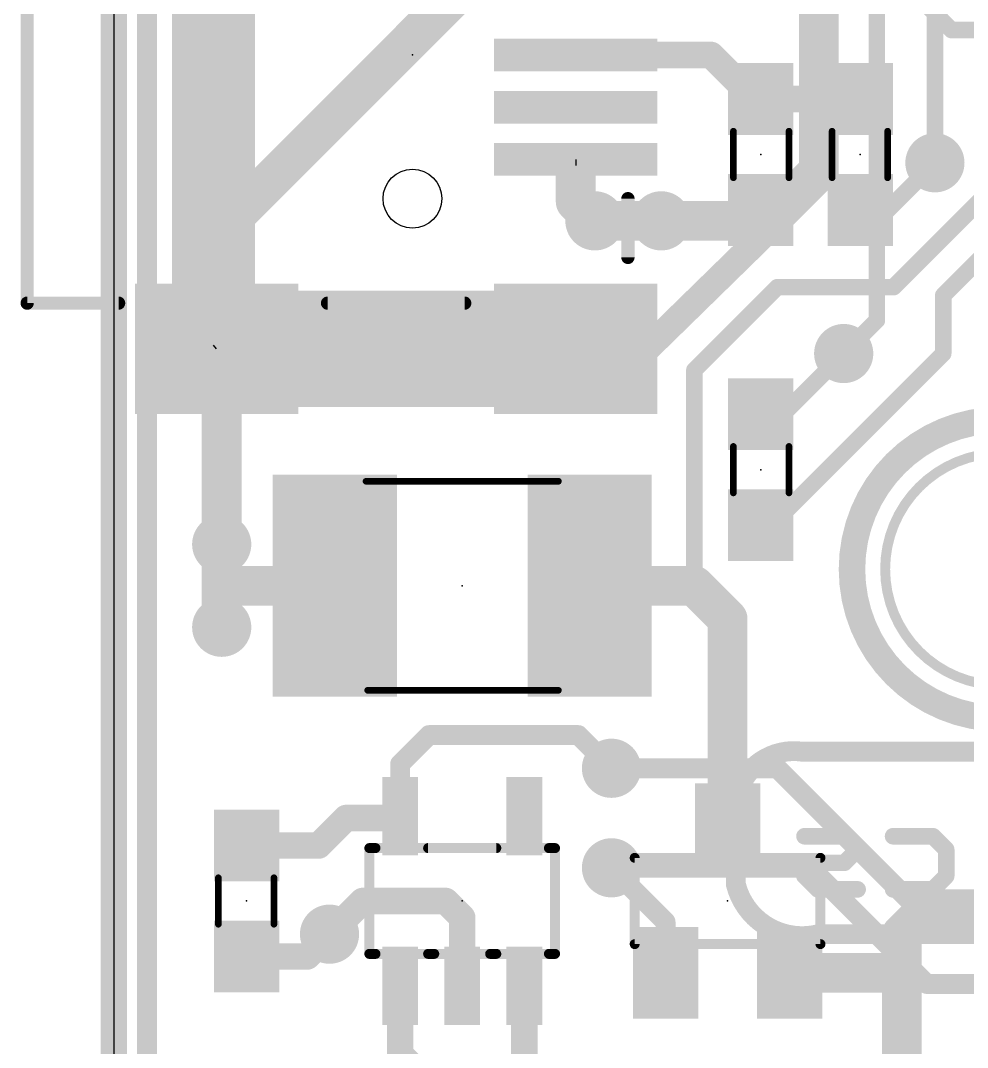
# Model space of a CAD drawing. Extents: x -0.08 to 2.71, y -0.01 to 2.11.
# Drawn here: x -0.056 to 0.515, y 0.902 to 1.521 of the extents above; entities that cross this region are included whole.
import ezdxf

# ---------------------------------------------------------------- set-up
doc = ezdxf.new("R2010")
doc.units = 0
for name, color, linetype in [('1', 14, 'CONTINUOUS'), ('16', 174, 'CONTINUOUS'), ('18', 94, 'CONTINUOUS'), ('19', 54, 'CONTINUOUS'), ('20', 178, 'CONTINUOUS'), ('21', 251, 'CONTINUOUS'), ('22', 2, 'CONTINUOUS'), ('23', 178, 'CONTINUOUS'), ('51', 54, 'CONTINUOUS')]:
    doc.layers.add(name, color=color, linetype=linetype)

# ---------------------------------------------------------------- blocks, each defined once
blk = doc.blocks.new('RECT')
blk.add_solid([(-0.5, -0.5), (0.5, -0.5), (-0.5, 0.5), (0.5, 0.5)])
blk = doc.blocks.new('ROUNDV')
at = {"const_width": 0.5}
blk.add_lwpolyline([(0, -0.25, 1), (0, 0.25, 1), (0, -0.25)], format="xyb", dxfattribs=at)

msp = doc.modelspace()

# ---------------------------------------------------------------- linework, layer by layer
at = {"layer": '1'}
for points, const_width in [([(0, 0.1), (0, 2)], 0.016), ([(0.06, 1.325), (0.06, 1.675)], 0.05), ([(0.49, 1.53), (0.505, 1.515)], 0.01), ([(0.505, 1.515), (0.535, 1.515)], 0.01), ([(0.278425, 1.5), (0.36, 1.5)], 0.016), ([(0.36, 1.5), (0.386535, 1.473465)], 0.016), ([(0.386535, 1.473465), (0.39, 1.473465)], 0.016), ([(0.39, 1.473465), (0.45, 1.473465)], 0.016), ([(0.278425, 1.411575), (0.278425, 1.433425)], 0.024), ([(0.466535, 1.406535), (0.495, 1.435)], 0.01), ([(0.47, 1.36), (0.53, 1.42)], 0.01), ([(0.567, 1.422), (0.5, 1.355)], 0.01), ([(0.29, 1.4), (0.278425, 1.411575)], 0.024), ([(0.29, 1.4), (0.33, 1.4)], 0.024), ([(0.39, 1.39), (0.39, 1.406535)], 0.016), ([(0.45, 1.406535), (0.466535, 1.406535)], 0.01), ([(0.321299, 1.322835), (0.39, 1.39)], 0.016), ([(0.35, 1.31), (0.4, 1.36)], 0.01), ([(0.4, 1.36), (0.47, 1.36)], 0.01), ([(0.06189, 1.322835), (0.278425, 1.322835)], 0.07), ([(0.5, 1.355), (0.5, 1.32)], 0.01), ([(0.278425, 1.322835), (0.321299, 1.322835)], 0.016), ([(0.5, 1.32), (0.396535, 1.216535)], 0.01), ([(0.403465, 1.283465), (0.44, 1.32)], 0.01), ([(0.35, 1.18), (0.35, 1.31)], 0.01), ([(0.39, 1.283465), (0.403465, 1.283465)], 0.01), ([(0.396535, 1.216535), (0.39, 1.216535)], 0.01), ([(0.065, 1.18), (0.065, 1.205)], 0.024), ([(0.065, 1.18), (0.133228, 1.18)], 0.024), ([(0.065, 1.155), (0.065, 1.18)], 0.024), ([(0.286772, 1.18), (0.35, 1.18)], 0.024), ([(0.35, 1.18), (0.37, 1.16)], 0.024), ([(0.37, 1.16), (0.37, 1.033307)], 0.024), ([(0.172598, 1.072598), (0.19, 1.09)], 0.012), ([(0.19, 1.09), (0.28, 1.09)], 0.012), ([(0.28, 1.09), (0.3, 1.07)], 0.012), ([(0.172598, 1.041181), (0.172598, 1.072598)], 0.012), ([(0.123465, 1.023465), (0.14, 1.04)], 0.016), ([(0.14, 1.04), (0.171417, 1.04)], 0.016), ([(0.171417, 1.04), (0.172598, 1.041181)], 0.016), ([(0.08, 1.023465), (0.123465, 1.023465)], 0.016), ([(0.332598, 0.977402), (0.3, 1.01)], 0.012), ([(0.13, 0.97), (0.15, 0.99)], 0.016), ([(0.15, 0.99), (0.2, 0.99)], 0.016), ([(0.2, 0.99), (0.21, 0.98)], 0.016), ([(0.475, 0.97), (0.49, 0.985)], 0.024), ([(0.49, 0.985), (0.79, 0.985)], 0.024), ([(0.21, 0.98), (0.21, 0.938819)], 0.016), ([(0.332598, 0.946693), (0.332598, 0.977402)], 0.012), ([(0.475, 0.95), (0.475, 0.97)], 0.024), ([(0.116535, 0.956535), (0.13, 0.97)], 0.016), ([(0.08, 0.956535), (0.116535, 0.956535)], 0.016), ([(0.475, 0.89), (0.475, 0.95)], 0.024), ([(0.471693, 0.946693), (0.407402, 0.946693)], 0.024), ([(0.475, 0.95), (0.471693, 0.946693)], 0.01), ([(0.172598, 0.897402), (0.172598, 0.938819)], 0.016), ([(0.247402, 0.892402), (0.247402, 0.938819)], 0.016), ([(0.18, 0.89), (0.172598, 0.897402)], 0.016), ([(0.475, 0.85), (0.475, 0.89)], 0.024)]:
    msp.add_lwpolyline(points, dxfattribs=dict(at, const_width=const_width))
for points, const_width in [([(0.505, 1.5175, 1), (0.505, 1.5125)], 0.005), ([(0.503232, 1.513232, 1), (0.506768, 1.516768)], 0.005), ([(0.278425, 1.504, 1), (0.278425, 1.496)], 0.008), ([(0.362828, 1.502828, 1), (0.357172, 1.497172)], 0.008), ([(0.36, 1.496, 1), (0.36, 1.504)], 0.008), ([(0.386535, 1.477465, 1), (0.386535, 1.469465)], 0.008), ([(0.383707, 1.470636, 1), (0.389364, 1.476293)], 0.008), ([(0.39, 1.477465, 1), (0.39, 1.469465)], 0.008), ([(0.39, 1.469465, 1), (0.39, 1.477465)], 0.008), ([(0.45, 1.469465, 1), (0.45, 1.477465)], 0.008), ([(0.284425, 1.433425, 1), (0.272425, 1.433425)], 0.012), ([(0.496768, 1.433232, 1), (0.493232, 1.436768)], 0.005), ([(0.282668, 1.415817, 1), (0.274183, 1.407332)], 0.012), ([(0.272425, 1.411575, 1), (0.284425, 1.411575)], 0.012), ([(0.29, 1.406, 1), (0.29, 1.394)], 0.012), ([(0.33, 1.394, 1), (0.33, 1.406)], 0.012), ([(0.394, 1.406535, 1), (0.386, 1.406535)], 0.008), ([(0.45, 1.409035, 1), (0.45, 1.404035)], 0.005), ([(0.466535, 1.404035, 1), (0.466535, 1.409035)], 0.005), ([(0.285757, 1.395757, 1), (0.294243, 1.404243)], 0.012), ([(0.464768, 1.408303, 1), (0.468303, 1.404768)], 0.005), ([(0.386, 1.39, 1), (0.394, 1.39)], 0.008), ([(0.392796, 1.38714, 1), (0.387204, 1.39286)], 0.008), ([(0.4, 1.3625, 1), (0.4, 1.3575)], 0.005), ([(0.401768, 1.358232, 1), (0.398232, 1.361768)], 0.005), ([(0.468232, 1.361768, 1), (0.471768, 1.358232)], 0.005), ([(0.47, 1.3575, 1), (0.47, 1.3625)], 0.005), ([(0.06189, 1.340335, 1), (0.06189, 1.305335)], 0.035), ([(0.278425, 1.305335, 1), (0.278425, 1.340335)], 0.035), ([(0.5025, 1.355, 1), (0.4975, 1.355)], 0.005), ([(0.498232, 1.356768, 1), (0.501768, 1.353232)], 0.005), ([(0.0475, 1.325, 1), (0.0725, 1.325)], 0.025), ([(0.278425, 1.326835, 1), (0.278425, 1.318835)], 0.008), ([(0.318503, 1.325695, 1), (0.324095, 1.319974)], 0.008), ([(0.321299, 1.318835, 1), (0.321299, 1.326835)], 0.008), ([(0.441768, 1.318232, 1), (0.438232, 1.321768)], 0.005), ([(0.501768, 1.318232, 1), (0.498232, 1.321768)], 0.005), ([(0.4975, 1.32, 1), (0.5025, 1.32)], 0.005), ([(0.3525, 1.31, 1), (0.3475, 1.31)], 0.005), ([(0.348232, 1.311768, 1), (0.351768, 1.308232)], 0.005), ([(0.39, 1.285965, 1), (0.39, 1.280965)], 0.005), ([(0.401697, 1.285232, 1), (0.405232, 1.281697)], 0.005), ([(0.403465, 1.280965, 1), (0.403465, 1.285965)], 0.005), ([(0.39, 1.219035, 1), (0.39, 1.214035)], 0.005), ([(0.394768, 1.218303, 1), (0.398303, 1.214768)], 0.005), ([(0.396535, 1.214035, 1), (0.396535, 1.219035)], 0.005), ([(0.071, 1.205, 1), (0.059, 1.205)], 0.012), ([(0.065, 1.186, 1), (0.065, 1.174)], 0.012), ([(0.071, 1.18, 1), (0.059, 1.18)], 0.012), ([(0.133228, 1.174, 1), (0.133228, 1.186)], 0.012), ([(0.286772, 1.186, 1), (0.286772, 1.174)], 0.012), ([(0.354243, 1.184243, 1), (0.345757, 1.175757)], 0.012), ([(0.35, 1.174, 1), (0.35, 1.186)], 0.012), ([(0.059, 1.18, 1), (0.071, 1.18)], 0.012), ([(0.3475, 1.18, 1), (0.3525, 1.18)], 0.005), ([(0.376, 1.16, 1), (0.364, 1.16)], 0.012), ([(0.365757, 1.155757, 1), (0.374243, 1.164243)], 0.012), ([(0.059, 1.155, 1), (0.071, 1.155)], 0.012), ([(0.19, 1.093, 1), (0.19, 1.087)], 0.006), ([(0.192121, 1.087879, 1), (0.187879, 1.092121)], 0.006), ([(0.282121, 1.092121, 1), (0.277879, 1.087879)], 0.006), ([(0.28, 1.087, 1), (0.28, 1.093)], 0.006), ([(0.175598, 1.072598, 1), (0.169598, 1.072598)], 0.006), ([(0.170477, 1.07472, 1), (0.17472, 1.070477)], 0.006), ([(0.297879, 1.067879, 1), (0.302121, 1.072121)], 0.006), ([(0.14, 1.044, 1), (0.14, 1.036)], 0.008), ([(0.142828, 1.037172, 1), (0.137172, 1.042828)], 0.008), ([(0.168589, 1.042828, 1), (0.174246, 1.037172)], 0.008), ([(0.175427, 1.038353, 1), (0.16977, 1.04401)], 0.008), ([(0.171417, 1.036, 1), (0.171417, 1.044)], 0.008), ([(0.169598, 1.041181, 1), (0.175598, 1.041181)], 0.006), ([(0.364, 1.033307, 1), (0.376, 1.033307)], 0.012), ([(0.08, 1.027465, 1), (0.08, 1.019465)], 0.008), ([(0.120636, 1.026293, 1), (0.126293, 1.020636)], 0.008), ([(0.123465, 1.019465, 1), (0.123465, 1.027465)], 0.008), ([(0.302121, 1.012121, 1), (0.297879, 1.007879)], 0.006), ([(0.15, 0.994, 1), (0.15, 0.986)], 0.008), ([(0.152828, 0.987172, 1), (0.147172, 0.992828)], 0.008), ([(0.202828, 0.992828, 1), (0.197172, 0.987172)], 0.008), ([(0.2, 0.986, 1), (0.2, 0.994)], 0.008), ([(0.49, 0.991, 1), (0.49, 0.979)], 0.012), ([(0.494243, 0.980757, 1), (0.485757, 0.989243)], 0.012), ([(0.214, 0.98, 1), (0.206, 0.98)], 0.008), ([(0.207172, 0.977172, 1), (0.212828, 0.982828)], 0.008), ([(0.335598, 0.977402, 1), (0.329598, 0.977402)], 0.006), ([(0.330477, 0.97528, 1), (0.33472, 0.979523)], 0.006), ([(0.470757, 0.974243, 1), (0.479243, 0.965757)], 0.012), ([(0.481, 0.97, 1), (0.469, 0.97)], 0.012), ([(0.127172, 0.972828, 1), (0.132828, 0.967172)], 0.008), ([(0.132828, 0.967172, 1), (0.127172, 0.972828)], 0.008), ([(0.08, 0.960535, 1), (0.08, 0.952535)], 0.008), ([(0.113707, 0.959364, 1), (0.119364, 0.953707)], 0.008), ([(0.116535, 0.952535, 1), (0.116535, 0.960535)], 0.008), ([(0.481, 0.95, 1), (0.469, 0.95)], 0.012), ([(0.407402, 0.952693, 1), (0.407402, 0.940693)], 0.012), ([(0.469, 0.95, 1), (0.481, 0.95)], 0.012), ([(0.471693, 0.940693, 1), (0.471693, 0.952693)], 0.012), ([(0.476768, 0.948232, 1), (0.473232, 0.951768)], 0.005), ([(0.329598, 0.946693, 1), (0.335598, 0.946693)], 0.006), ([(0.469925, 0.948461, 1), (0.473461, 0.944925)], 0.005), ([(0.176598, 0.938819, 1), (0.168598, 0.938819)], 0.008), ([(0.206, 0.938819, 1), (0.214, 0.938819)], 0.008), ([(0.251402, 0.938819, 1), (0.243402, 0.938819)], 0.008), ([(0.175427, 0.90023, 1), (0.16977, 0.894573)], 0.008), ([(0.481, 0.89, 1), (0.469, 0.89)], 0.012)]:
    msp.add_lwpolyline(points, format="xyb", dxfattribs=dict(at, const_width=const_width))
at = {"layer": '16'}
for points, const_width in [([(0, 0.1), (0, 2)], 0.016), ([(0.065, 1.395), (0.27, 1.6)], 0.024), ([(0.425, 1.43), (0.425, 1.57)], 0.024), ([(0.46, 1.34), (0.46, 1.55)], 0.01), ([(0.495, 1.524), (0.523, 1.552)], 0.01), ([(0.495, 1.435), (0.495, 1.524)], 0.01), ([(0.395, 1.4), (0.425, 1.43)], 0.024), ([(0.29, 1.4), (0.395, 1.4)], 0.024), ([(0.065, 1.155), (0.065, 1.395)], 0.024), ([(0.44, 1.32), (0.46, 1.34)], 0.01), ([(0.3, 1.07), (0.4, 1.07)], 0.012), ([(0.4, 1.07), (0.5, 0.97)], 0.012), ([(0.3, 1.01), (0.42, 1.01)], 0.012), ([(0.42, 1.01), (0.49, 0.94)], 0.012), ([(0.5, 0.97), (0.785, 0.97)], 0.012), ([(0.49, 0.94), (0.75, 0.94)], 0.012)]:
    msp.add_lwpolyline(points, dxfattribs=dict(at, const_width=const_width))
for points, const_width in [([(0.493232, 1.525768, 1), (0.496768, 1.522232)], 0.005), ([(0.429243, 1.425757, 1), (0.420757, 1.434243)], 0.012), ([(0.4925, 1.435, 1), (0.4975, 1.435)], 0.005), ([(0.419, 1.43, 1), (0.431, 1.43)], 0.012), ([(0.29, 1.406, 1), (0.29, 1.394)], 0.012), ([(0.395, 1.394, 1), (0.395, 1.406)], 0.012), ([(0.060757, 1.399243, 1), (0.069243, 1.390757)], 0.012), ([(0.071, 1.395, 1), (0.059, 1.395)], 0.012), ([(0.390757, 1.404243, 1), (0.399243, 1.395757)], 0.012), ([(0.461768, 1.338232, 1), (0.458232, 1.341768)], 0.005), ([(0.4575, 1.34, 1), (0.4625, 1.34)], 0.005), ([(0.438232, 1.321768, 1), (0.441768, 1.318232)], 0.005), ([(0.059, 1.155, 1), (0.071, 1.155)], 0.012), ([(0.3, 1.073, 1), (0.3, 1.067)], 0.006), ([(0.402121, 1.072121, 1), (0.397879, 1.067879)], 0.006), ([(0.4, 1.067, 1), (0.4, 1.073)], 0.006), ([(0.3, 1.013, 1), (0.3, 1.007)], 0.006), ([(0.422121, 1.012121, 1), (0.417879, 1.007879)], 0.006), ([(0.42, 1.007, 1), (0.42, 1.013)], 0.006), ([(0.5, 0.973, 1), (0.5, 0.967)], 0.006), ([(0.497879, 0.967879, 1), (0.502121, 0.972121)], 0.006), ([(0.49, 0.943, 1), (0.49, 0.937)], 0.006), ([(0.487879, 0.937879, 1), (0.492121, 0.942121)], 0.006)]:
    msp.add_lwpolyline(points, format="xyb", dxfattribs=dict(at, const_width=const_width))
at = {"layer": '19'}
for p, q in [((0.278425, 1.437008), (0.278425, 1.433425)), ((0.06189, 1.322835), (0.06, 1.325))]:
    msp.add_line(p, q, dxfattribs=at)
at = {"layer": '20'}
msp.add_line((0, 2), (0, 0.1), dxfattribs=at)
msp.add_circle((0.18, 1.413386), 0.017717, dxfattribs=at)
at = {"layer": '21'}
for points, const_width in [([(0.02, 0.1), (0.02, 1.89)], 0.012), ([(0.309921, 1.413386), (0.309921, 1.377953)], 0.008), ([(0.211496, 1.350394), (0.128819, 1.350394)], 0.008), ([(0.154016, 0.95811), (0.154016, 1.02189)], 0.006), ([(0.154016, 1.02189), (0.157717, 1.02189)], 0.006), ([(0.189449, 1.02189), (0.230551, 1.02189)], 0.006), ([(0.262283, 1.02189), (0.265984, 1.02189)], 0.006), ([(0.265984, 1.02189), (0.265984, 0.95811)], 0.006), ([(0.157717, 0.95811), (0.154016, 0.95811)], 0.006), ([(0.19315, 0.95811), (0.189449, 0.95811)], 0.006), ([(0.230551, 0.95811), (0.22685, 0.95811)], 0.006), ([(0.265984, 0.95811), (0.262283, 0.95811)], 0.006)]:
    msp.add_lwpolyline(points, dxfattribs=dict(at, const_width=const_width))
for points, const_width in [([(0.311921, 1.413386, 1), (0.307921, 1.413386)], 0.004), ([(0.307921, 1.377953, 1), (0.311921, 1.377953)], 0.004), ([(0.128819, 1.352394, 1), (0.128819, 1.348394)], 0.004), ([(0.211496, 1.348394, 1), (0.211496, 1.352394)], 0.004), ([(0.535, 1.28, 1), (0.535, 1.1)], 0.016), ([(0.535, 1.26, 1), (0.535, 1.12)], 0.006), ([(0.155516, 1.02189, 1), (0.152516, 1.02189)], 0.003), ([(0.154016, 1.02339, 1), (0.154016, 1.02039)], 0.003), ([(0.157717, 1.02039, 1), (0.157717, 1.02339)], 0.003), ([(0.189449, 1.02339, 1), (0.189449, 1.02039)], 0.003), ([(0.230551, 1.02039, 1), (0.230551, 1.02339)], 0.003), ([(0.262283, 1.02339, 1), (0.262283, 1.02039)], 0.003), ([(0.267484, 1.02189, 1), (0.264484, 1.02189)], 0.003), ([(0.265984, 1.02039, 1), (0.265984, 1.02339)], 0.003), ([(0.154016, 0.95961, 1), (0.154016, 0.95661)], 0.003), ([(0.152516, 0.95811, 1), (0.155516, 0.95811)], 0.003), ([(0.157717, 0.95661, 1), (0.157717, 0.95961)], 0.003), ([(0.189449, 0.95961, 1), (0.189449, 0.95661)], 0.003), ([(0.19315, 0.95661, 1), (0.19315, 0.95961)], 0.003), ([(0.22685, 0.95961, 1), (0.22685, 0.95661)], 0.003), ([(0.230551, 0.95661, 1), (0.230551, 0.95961)], 0.003), ([(0.262283, 0.95961, 1), (0.262283, 0.95661)], 0.003), ([(0.264484, 0.95811, 1), (0.267484, 0.95811)], 0.003), ([(0.265984, 0.95661, 1), (0.265984, 0.95961)], 0.003)]:
    msp.add_lwpolyline(points, format="xyb", dxfattribs=dict(at, const_width=const_width))
at = {"layer": '22'}
for points, const_width in [([(0.415, 1.08, 0.414214), (0.375, 1.05)], 0.012), ([(0.415, 1.083, 1), (0.415, 1.077)], 0.006), ([(0.414576, 1.07703, 1), (0.415424, 1.08297)], 0.006), ([(0.378, 1.05, 1), (0.372, 1.05)], 0.006), ([(0.37203, 1.050424, 1), (0.37797, 1.049576)], 0.006), ([(0.416379, 1.031527, 1), (0.416379, 1.026527)], 0.005), ([(0.442167, 1.030795, 1), (0.438631, 1.02726)], 0.005), ([(0.440399, 1.026527, 1), (0.440399, 1.031527)], 0.005), ([(0.469784, 1.031527, 1), (0.469784, 1.026527)], 0.005), ([(0.495573, 1.030795, 1), (0.492037, 1.02726)], 0.005), ([(0.493805, 1.026527, 1), (0.493805, 1.031527)], 0.005), ([(0.450174, 1.019253, 1), (0.446638, 1.022788)], 0.005), ([(0.446638, 1.019253, 1), (0.450174, 1.022788)], 0.005), ([(0.504312, 1.02102, 1), (0.499312, 1.02102)], 0.005), ([(0.500044, 1.019253, 1), (0.503579, 1.022788)], 0.005), ([(0.424385, 1.015514, 1), (0.424385, 1.010514)], 0.005), ([(0.426153, 1.011246, 1), (0.422618, 1.014781)], 0.005), ([(0.438631, 1.014781, 1), (0.442167, 1.011246)], 0.005), ([(0.440399, 1.010514, 1), (0.440399, 1.015514)], 0.005), ([(0.418146, 1.006775, 1), (0.414611, 1.003239)], 0.005), ([(0.414611, 1.006775, 1), (0.418146, 1.003239)], 0.005), ([(0.503579, 1.003239, 1), (0.500044, 1.006775)], 0.005), ([(0.375, 1, 0.414214), (0.425, 0.97)], 0.012), ([(0.37791, 1.000728, 1), (0.37209, 0.999272)], 0.006), ([(0.372, 1, 1), (0.378, 1)], 0.006), ([(0.499312, 1.005007, 1), (0.504312, 1.005007)], 0.005), ([(0.424385, 0.9995, 1), (0.424385, 0.9945)], 0.005), ([(0.422618, 0.995232, 1), (0.426153, 0.998768)], 0.005), ([(0.448406, 0.9945, 1), (0.448406, 0.9995)], 0.005), ([(0.469784, 0.9995, 1), (0.469784, 0.9945)], 0.005), ([(0.492037, 0.998768, 1), (0.495573, 0.995232)], 0.005), ([(0.493805, 0.9945, 1), (0.493805, 0.9995)], 0.005), ([(0.425, 0.973, 1), (0.425, 0.967)], 0.006), ([(0.425728, 0.96709, 1), (0.424272, 0.97291)], 0.006)]:
    msp.add_lwpolyline(points, format="xyb", dxfattribs=dict(at, const_width=const_width))
for points, const_width in [([(0.895, 1.08), (0.415, 1.08)], 0.012), ([(0.375, 1.05), (0.375, 1)], 0.012), ([(0.440399, 1.029027), (0.416379, 1.029027)], 0.01), ([(0.448406, 1.02102), (0.440399, 1.029027)], 0.01), ([(0.469784, 1.029027), (0.493805, 1.029027)], 0.01), ([(0.493805, 1.029027), (0.501812, 1.02102)], 0.01), ([(0.440399, 1.013014), (0.448406, 1.02102)], 0.01), ([(0.501812, 1.02102), (0.501812, 1.005007)], 0.01), ([(0.416379, 1.005007), (0.424385, 1.013014)], 0.01), ([(0.424385, 1.013014), (0.440399, 1.013014)], 0.01), ([(0.424385, 0.997), (0.416379, 1.005007)], 0.01), ([(0.501812, 1.005007), (0.493805, 0.997)], 0.01), ([(0.448406, 0.997), (0.424385, 0.997)], 0.01), ([(0.493805, 0.997), (0.469784, 0.997)], 0.01), ([(0.885, 0.97), (0.425, 0.97)], 0.012)]:
    msp.add_lwpolyline(points, dxfattribs=dict(at, const_width=const_width))
at = {"layer": '23'}
for p in [(0.18, 1.5), (0.39, 1.44), (0.45, 1.44), (0.39, 1.25), (0.21, 1.18), (0.08, 0.99), (0.21, 0.99), (0.37, 0.99)]:
    msp.add_point(p, dxfattribs=at)
at = {"layer": '51'}
for points, const_width in [([(-0.052283, 1.649606), (-0.052283, 1.350394)], 0.008), ([(0.373504, 1.454016), (0.373504, 1.425984)], 0.004), ([(0.407008, 1.454016), (0.407008, 1.425984)], 0.004), ([(0.432992, 1.425984), (0.432992, 1.454016)], 0.004), ([(0.466496, 1.425984), (0.466496, 1.454016)], 0.004), ([(-0.052283, 1.350394), (0.002835, 1.350394)], 0.008), ([(0.373504, 1.264016), (0.373504, 1.235984)], 0.004), ([(0.407008, 1.264016), (0.407008, 1.235984)], 0.004), ([(0.152, 1.243), (0.268, 1.243)], 0.004), ([(0.153, 1.117), (0.268, 1.117)], 0.004), ([(0.154016, 1.02189), (0.265984, 1.02189)], 0.006), ([(0.314, 0.964), (0.314, 1.016)], 0.006), ([(0.314, 1.016), (0.426, 1.016)], 0.006), ([(0.426, 1.016), (0.426, 0.964)], 0.006), ([(0.062992, 0.975984), (0.062992, 1.004016)], 0.004), ([(0.096496, 0.975984), (0.096496, 1.004016)], 0.004), ([(0.426, 0.964), (0.314, 0.964)], 0.006), ([(0.265984, 0.95811), (0.154016, 0.95811)], 0.006)]:
    msp.add_lwpolyline(points, dxfattribs=dict(at, const_width=const_width))
for points, const_width in [([(0.374504, 1.454016, 1), (0.372504, 1.454016)], 0.002), ([(0.408008, 1.454016, 1), (0.406008, 1.454016)], 0.002), ([(0.433992, 1.454016, 1), (0.431992, 1.454016)], 0.002), ([(0.467496, 1.454016, 1), (0.465496, 1.454016)], 0.002), ([(0.372504, 1.425984, 1), (0.374504, 1.425984)], 0.002), ([(0.406008, 1.425984, 1), (0.408008, 1.425984)], 0.002), ([(0.431992, 1.425984, 1), (0.433992, 1.425984)], 0.002), ([(0.465496, 1.425984, 1), (0.467496, 1.425984)], 0.002), ([(-0.052283, 1.352394, 1), (-0.052283, 1.348394)], 0.004), ([(-0.054283, 1.350394, 1), (-0.050283, 1.350394)], 0.004), ([(0.002835, 1.348394, 1), (0.002835, 1.352394)], 0.004), ([(0.374504, 1.264016, 1), (0.372504, 1.264016)], 0.002), ([(0.408008, 1.264016, 1), (0.406008, 1.264016)], 0.002), ([(0.152, 1.244, 1), (0.152, 1.242)], 0.002), ([(0.268, 1.242, 1), (0.268, 1.244)], 0.002), ([(0.372504, 1.235984, 1), (0.374504, 1.235984)], 0.002), ([(0.406008, 1.235984, 1), (0.408008, 1.235984)], 0.002), ([(0.153, 1.118, 1), (0.153, 1.116)], 0.002), ([(0.268, 1.116, 1), (0.268, 1.118)], 0.002), ([(0.154016, 1.02339, 1), (0.154016, 1.02039)], 0.003), ([(0.265984, 1.02039, 1), (0.265984, 1.02339)], 0.003), ([(0.3155, 1.016, 1), (0.3125, 1.016)], 0.003), ([(0.314, 1.0175, 1), (0.314, 1.0145)], 0.003), ([(0.4275, 1.016, 1), (0.4245, 1.016)], 0.003), ([(0.426, 1.0145, 1), (0.426, 1.0175)], 0.003), ([(0.063992, 1.004016, 1), (0.061992, 1.004016)], 0.002), ([(0.097496, 1.004016, 1), (0.095496, 1.004016)], 0.002), ([(0.061992, 0.975984, 1), (0.063992, 0.975984)], 0.002), ([(0.095496, 0.975984, 1), (0.097496, 0.975984)], 0.002), ([(0.314, 0.9655, 1), (0.314, 0.9625)], 0.003), ([(0.426, 0.9625, 1), (0.426, 0.9655)], 0.003), ([(0.154016, 0.95961, 1), (0.154016, 0.95661)], 0.003), ([(0.265984, 0.95661, 1), (0.265984, 0.95961)], 0.003), ([(0.3125, 0.964, 1), (0.3155, 0.964)], 0.003), ([(0.4245, 0.964, 1), (0.4275, 0.964)], 0.003)]:
    msp.add_lwpolyline(points, format="xyb", dxfattribs=dict(at, const_width=const_width))

# ---------------------------------------------------------------- block references
at = {"layer": '1'}
for p, xscale, yscale in [((0.278425, 1.5), 0.098425, 0.019685), ((0.278425, 1.468504), 0.098425, 0.019685), ((0.278425, 1.437008), 0.098425, 0.019685), ((0.06189, 1.322835), 0.098425, 0.07874), ((0.278425, 1.322835), 0.098425, 0.07874), ((0.133228, 1.18), 0.074803, 0.133858), ((0.286772, 1.18), 0.074803, 0.133858), ((0.172598, 1.041181), 0.021654, 0.047244), ((0.247402, 1.041181), 0.021654, 0.047244), ((0.37, 1.033307), 0.03937, 0.055118), ((0.332598, 0.946693), 0.03937, 0.055118), ((0.407402, 0.946693), 0.03937, 0.055118), ((0.172598, 0.938819), 0.021654, 0.047244), ((0.21, 0.938819), 0.021654, 0.047244), ((0.247402, 0.938819), 0.021654, 0.047244)]:
    msp.add_blockref('RECT', p, dxfattribs=dict(at, xscale=xscale, yscale=yscale))
at = {"layer": '1', "xscale": 0.043307, "yscale": 0.03937}
for p, rotation in [((0.39, 1.473465), 270), ((0.45, 1.473465), 90), ((0.39, 1.406535), 270), ((0.45, 1.406535), 90), ((0.39, 1.283465), 270), ((0.39, 1.216535), 270), ((0.08, 1.023465), 90), ((0.08, 0.956535), 90)]:
    msp.add_blockref('RECT', p, dxfattribs=dict(at, rotation=rotation))
at = {"layer": '18', "xscale": 0.035685, "yscale": 0.035685}
for p in [(0.495, 1.435), (0.495, 1.435), (0.29, 1.4), (0.29, 1.4), (0.33, 1.4), (0.33, 1.4), (0.44, 1.32), (0.44, 1.32), (0.065, 1.205), (0.065, 1.205), (0.065, 1.155), (0.065, 1.155), (0.3, 1.07), (0.3, 1.07), (0.3, 1.01), (0.3, 1.01), (0.13, 0.97), (0.13, 0.97)]:
    msp.add_blockref('ROUNDV', p, dxfattribs=at)
at = {"layer": '51', "xscale": 0.019689, "yscale": 0.037402}
for p, rotation in [((0.390201, 1.463156), 270), ((0.449799, 1.462844), 90), ((0.390201, 1.417156), 270), ((0.449799, 1.416844), 90), ((0.390201, 1.273156), 270), ((0.390201, 1.227156), 270), ((0.079799, 1.012844), 90), ((0.079799, 0.966844), 90)]:
    msp.add_blockref('RECT', p, dxfattribs=dict(at, rotation=rotation))
at = {"layer": '51'}
for p, xscale, yscale in [((0.134701, 1.179961), 0.037402, 0.129921), ((0.285701, 1.179961), 0.037402, 0.129921), ((0.172598, 1.03626), 0.019685, 0.025591), ((0.247402, 1.03626), 0.019685, 0.025591), ((0.37, 1.0295), 0.018, 0.023), ((0.333, 0.9505), 0.018, 0.023), ((0.407, 0.9505), 0.018, 0.023), ((0.172598, 0.94374), 0.019685, 0.025591), ((0.21, 0.94374), 0.019685, 0.025591), ((0.247402, 0.94374), 0.019685, 0.025591)]:
    msp.add_blockref('RECT', p, dxfattribs=dict(at, xscale=xscale, yscale=yscale))

doc.saveas('drawing.dxf')
